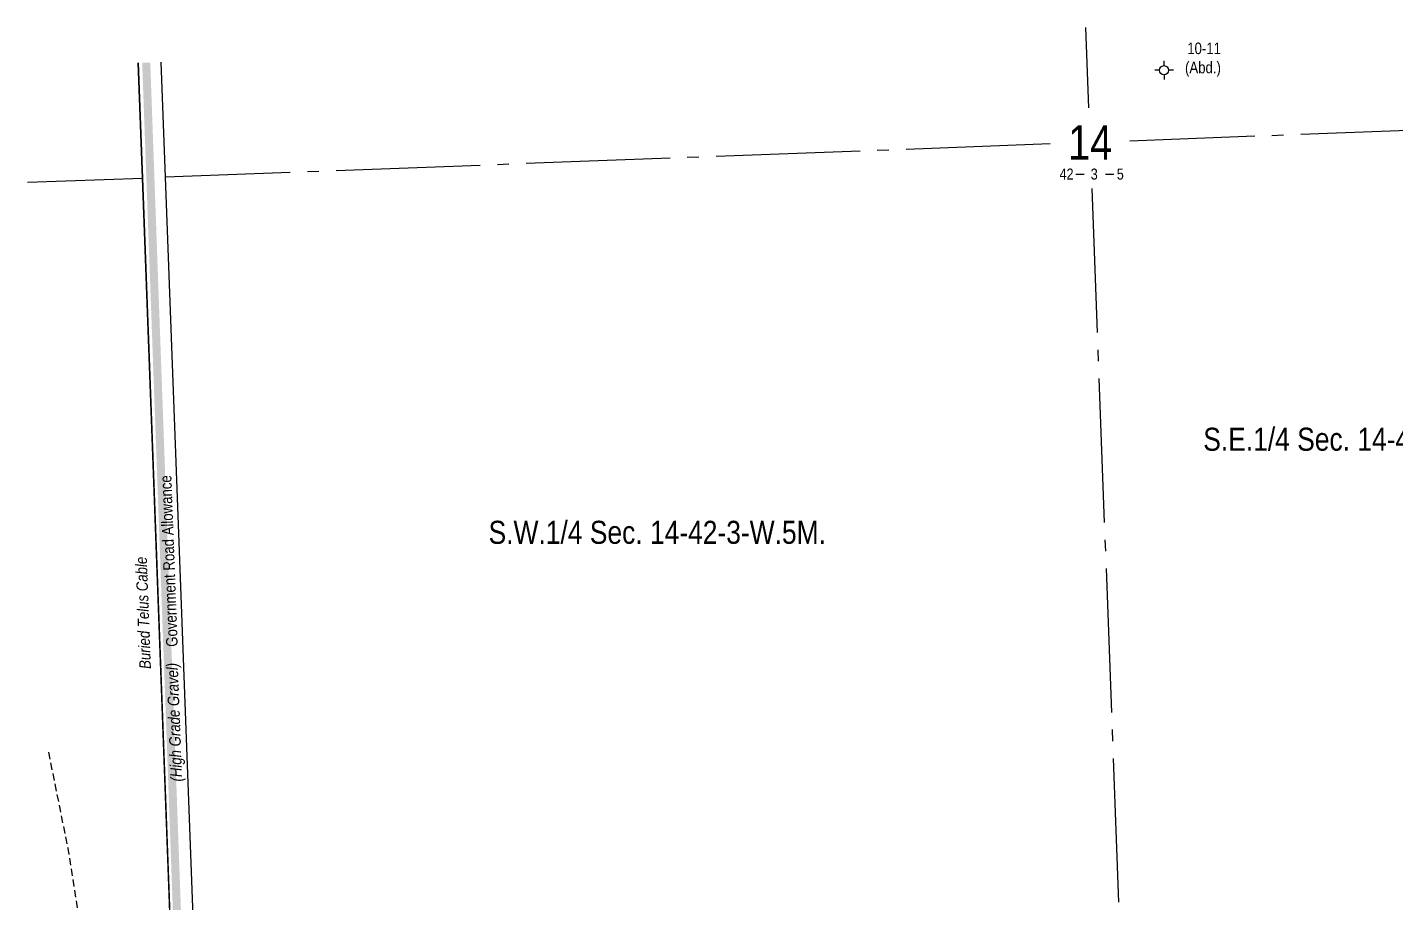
# Model space of a CAD drawing. Extents: x 670596 to 687743, y 5824540 to 5836613.
# Drawn here: x 680118 to 681306, y 5832461 to 5833220 of the extents above; entities that cross this region are included whole.
import ezdxf
from ezdxf.enums import TextEntityAlignment as Align

# ---------------------------------------------------------------- set-up
doc = ezdxf.new("R2010")
doc.units = 0
doc.header["$LTSCALE"] = 5
doc.linetypes.add('foc-QUARTERLINE', pattern=[33, 25, -3, 2, -3])
doc.linetypes.add('UG_PIPE', pattern=[1.875, 1.25, -0.625])
for name, color, linetype in [('10', 1, 'Continuous'), ('9', 3, 'Continuous'), ('AS-PIPE-UG', 44, 'UG_PIPE'), ('AS-ROADS', 254, 'Continuous'), ('AS-TELEPHONE', 224, 'foc-TEL'), ('AS-TELEPHONE-T', 224, 'Continuous'), ('C-SYMBOL', 7, 'Continuous'), ('F-WS-S', 8, 'Continuous'), ('L-QSEC', 8, 'foc-QUARTERLINE'), ('L-ROAD-T', 7, 'Continuous'), ('L-SEC', 7, 'Continuous'), ('L-SECLBL', 7, 'Continuous')]:
    doc.layers.add(name, color=color, linetype=linetype)
doc.layers.add('F-WS-T', color=190, linetype='Continuous', lineweight=9)
doc.layers.add('T-TEXT', color=48, linetype='Continuous', lineweight=18)
doc.styles.add('175L', font='ARIALN.TTF', dxfattribs={"height": 20})
doc.styles.add('80L', font='ARIALN.TTF', dxfattribs={"height": 10})
doc.styles.add('80LS', font='ARIALNI.TTF', dxfattribs={"height": 10})
doc.styles.add('foc-LtypeFont', font='ARIALN.TTF', dxfattribs={"height": 7.35})
doc.styles.add('SIMPLEX', font='ARIALN.TTF')
doc.linetypes.add('foc-TEL', pattern='A,2,-1,["T",foc-LtypeFont,S=0.2,R=0,X=-0.425,Y=-0.75],-1.24,8', length=12.24)
doc.linetypes.add('foc-TEL-NOLINE', pattern='A,0,-2,["T",foc-LtypeFont,S=0.2,R=0,X=-0.425,Y=-0.75],-10.24', length=12.24)

# ---------------------------------------------------------------- blocks, each defined once
blk = doc.blocks.new('L-SECLBL')
at = {"layer": '9', "color": 7}
for p, q in [((-5.1, -27.8), (-12.3, -27.8)), ((20.7, -27.8), (13.5, -27.8))]:
    blk.add_line(p, q, dxfattribs=at)
at = {"layer": '10', "color": 2, "style": 'SIMPLEX'}
blk.add_attdef('SEC', text='', height=30, dxfattribs=at).set_placement((0, 0), align=Align.MIDDLE)
at = {"layer": '10', "color": 5, "style": '80L'}
blk.add_attdef('TWP', text='', height=9.5, dxfattribs=at).set_placement((-14.4, -27.4), align=Align.MIDDLE_RIGHT)
blk.add_attdef('RGE', text='', height=9.5, dxfattribs=at).set_placement((3.6, -27.4), align=Align.MIDDLE_CENTER)
blk.add_attdef('MER', text='', height=9.5, dxfattribs=at).set_placement((23.2, -27.4), align=Align.MIDDLE_LEFT)
blk = doc.blocks.new('GABD')
for p, q in [((-0.81, 0), (-1.62, 0)), ((0, 0.81), (0, 1.62)), ((1.62, 0), (0.81, 0)), ((0, -0.81), (0, -1.62))]:
    blk.add_line(p, q)
blk.add_circle((0, 0), 0.8)

msp = doc.modelspace()

# ---------------------------------------------------------------- linework, layer by layer
at = {"layer": 'AS-PIPE-UG', "flags": 128}
msp.add_lwpolyline([(680170.765, 5832400.413), (680153.689, 5832507.963), (680136.723, 5832591.845)], dxfattribs=at)
at = {"layer": 'AS-ROADS', "const_width": 6.999, "flags": 128}
msp.add_lwpolyline([(680254.567, 5832275.755), (680221.486, 5833189.728)], dxfattribs=at)
at = {"layer": 'AS-TELEPHONE', "linetype": 'foc-TEL-NOLINE', "flags": 128}
msp.add_lwpolyline([(680372.727, 5828929.393), (680369.563, 5829029.677), (680338.988, 5829853.924), (680309.054, 5830657.797), (680279.079, 5831461.434), (680248.931, 5832265.513), (680218.251, 5833089.549), (680214.521, 5833189.467)], dxfattribs=at)
at = {"layer": 'L-QSEC', "flags": 128}
for points in [[(681039.587, 5833150.375), (681036.972, 5833220.336)], [(681843.096, 5833150.533), (681075.132, 5833121.689)], [(681005.907, 5833119.093), (680238.284, 5833090.339)], [(680118.333, 5833085.836), (680218.251, 5833089.549)], [(681042.201, 5833080.433), (681070.751, 5832316.456)]]:
    msp.add_lwpolyline(points, dxfattribs=at)
at = {"layer": 'L-SEC', "flags": 128}
for points in [[(680238.284, 5833090.339), (680234.562, 5833190.219)], [(680214.521, 5833189.467), (680218.251, 5833089.549)], [(680218.251, 5833089.549), (680248.18, 5832285.614)], [(680268.307, 5832286.35), (680238.284, 5833090.339)]]:
    msp.add_lwpolyline(points, dxfattribs=at)

# ---------------------------------------------------------------- block references
at = {"layer": 'F-WS-S', "xscale": 4.99938, "yscale": 4.99938, "zscale": 4.99938}
msp.add_blockref('GABD', (681104.848, 5833183.103), dxfattribs=at)
at = {"layer": 'L-SECLBL', "xscale": 0.999876, "yscale": 0.999876, "zscale": 0.999876}
msp.add_blockref('L-SECLBL', (681040.707, 5833120.396), dxfattribs=at).add_auto_attribs({'SEC': '14', 'TWP': '42', 'RGE': '3', 'MER': '5'})

# ---------------------------------------------------------------- texts
at = {"layer": 'AS-TELEPHONE-T', "insert": (680215.617, 5832662.928), "char_height": 9.99876, "attachment_point": 1, "rotation": 92.124156, "style": '175L'}
msp.add_mtext_dynamic_manual_height_columns('\\pi0.30497;{\\fArial Narrow|b0|i1|c0|p34;Buried Telus Cable}', width=97.23506, gutter_width=100, heights=[0], dxfattribs=at)
at = {"layer": 'C-SYMBOL', "color": 3, "style": '175L'}
for s, p in [('S.E.1/4 Sec. 14-42-3-W.5M.', (681282.169, 5832846.833)), ('S.W.1/4 Sec. 14-42-3-W.5M.', (680665.052, 5832766.028))]:
    msp.add_text(s, height=19.99752, dxfattribs=at).set_placement(p, align=Align.BOTTOM_CENTER)
at = {"layer": 'F-WS-T', "insert": (681116.646, 5833207.136), "char_height": 9.99876, "attachment_point": 1, "style": '175L'}
msp.add_mtext_dynamic_manual_height_columns('\\pi8.3593;10-11\\P\\pi6.4291;(Abd.)', width=42.66358, gutter_width=100, heights=[0], dxfattribs=at)
at = {"layer": 'L-ROAD-T', "style": '80L'}
msp.add_text('Government Road Allowance', height=9.99876, rotation=92.152778, dxfattribs=at).set_placement((680241.068, 5832757.071), align=Align.MIDDLE_CENTER)
at = {"layer": 'T-TEXT', "style": '80LS'}
msp.add_text('(High Grade Gravel)', height=9.99876, rotation=92.152778, dxfattribs=at).set_placement((680245.819, 5832617.162), align=Align.MIDDLE_CENTER)

doc.saveas('drawing.dxf')
